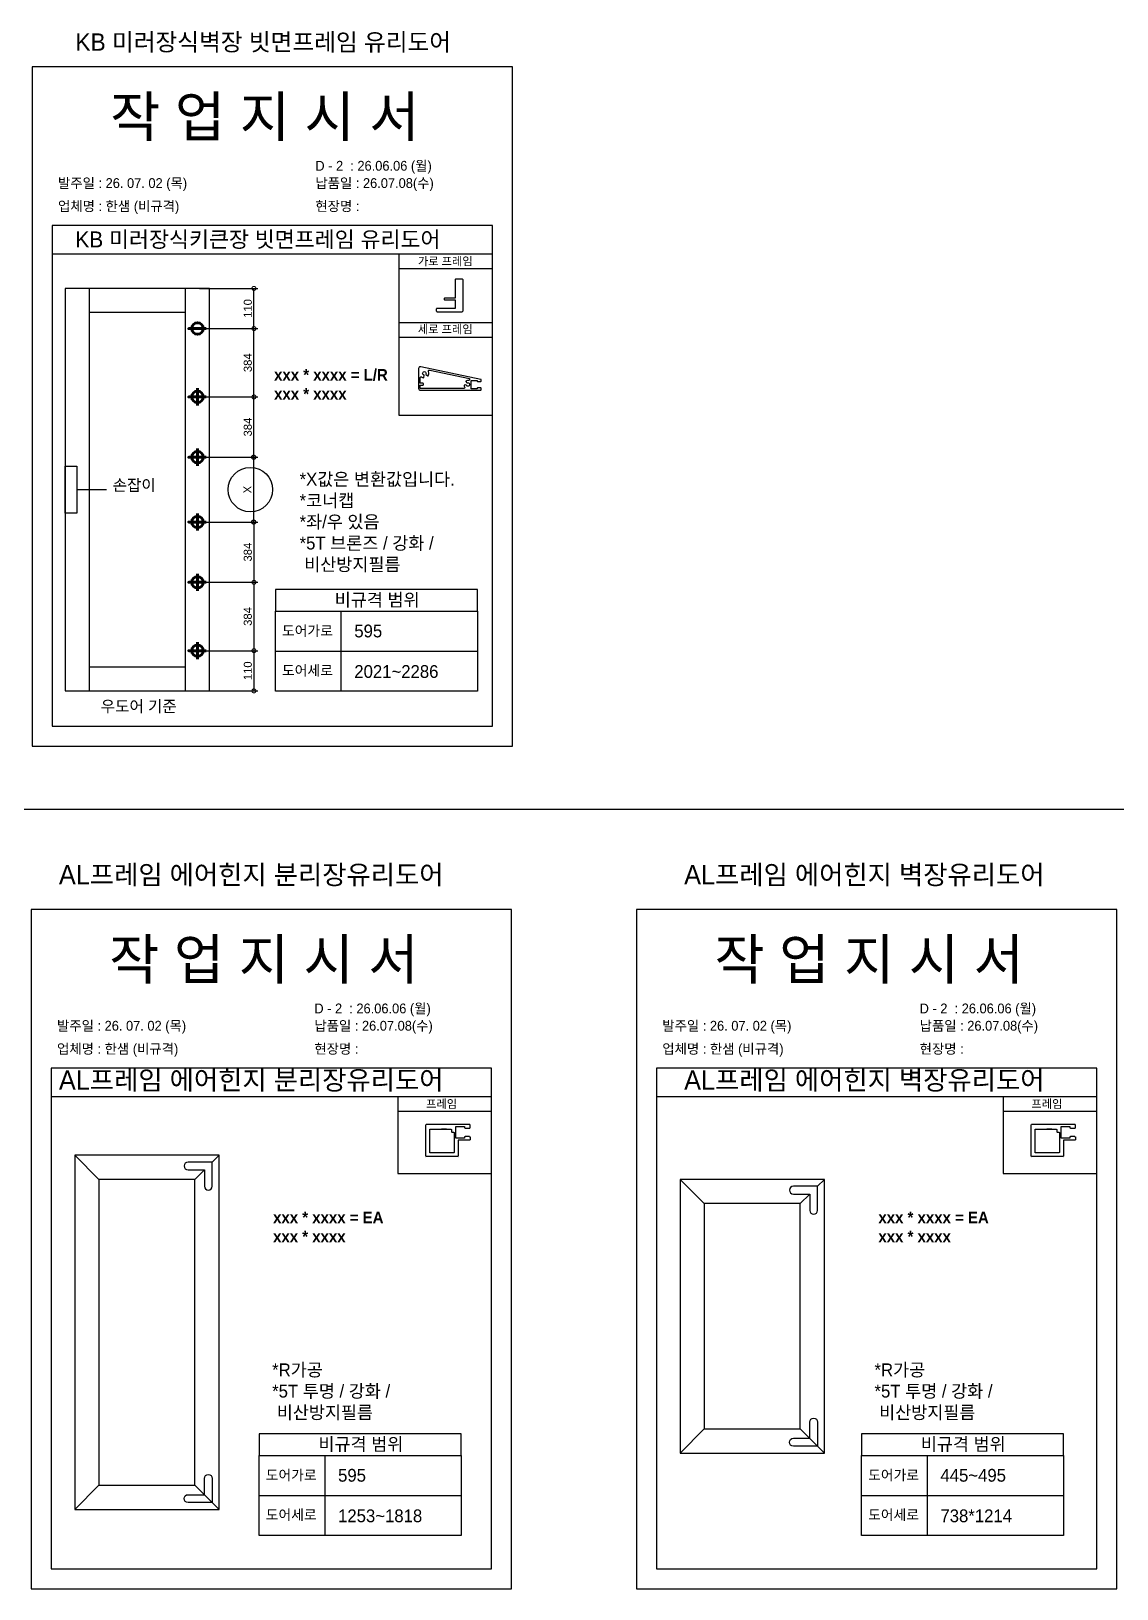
# Model space of a CAD drawing. Header units: millimetres. Extents: x -6826 to 10963, y 519 to 20655.
# Drawn here: x 4127 to 10871, y 10979 to 20655 of the extents above; entities that cross this region are included whole.
import ezdxf

# ---------------------------------------------------------------- set-up
doc = ezdxf.new("R2010")
doc.units = ezdxf.units.MM
doc.layers.add('Layer1', color=7, linetype='Continuous', lineweight=70)
doc.layers.add('PDF_Geomertry', color=7, linetype='Continuous')
doc.layers.add('PDF_Text', color=7, linetype='Continuous')
doc.styles.add('MtX_Gulim', font='')
doc.styles.add('PDF Arial', font='')
doc.styles.get("Standard").update_dxf_attribs({"font": 'arial.ttf'})
doc.styles.get('MtX_Gulim').set_extended_font_data('Gulim', bold=True)
doc.styles.get('PDF Arial').set_extended_font_data('Arial')
doc.dimstyles.new('복사 ISO-25', dxfattribs={"dimtxt": 2.5, "dimasz": 2.5, "dimexe": 1.25, "dimexo": 0.625, "dimtad": 1, "dimtxsty": 'Standard', "dimblk": 'DOTSMALL', "dimcen": 2.5, "dimadec": 0, "dimazin": 0, "dimtfac": 1, "dimtmove": 0, "dimatfit": 3, "dimfxl": 0, "dimarcsym": 0})

# ---------------------------------------------------------------- blocks, each defined once
blk = doc.blocks.new('_DotSmall')
at = {"color": 0, "linetype": 'ByBlock', "const_width": 0.5}
blk.add_lwpolyline([(-0.0625, 0, 1), (0.0625, 0, 1)], format="xyb", close=True, dxfattribs=at)
blk = doc.blocks.new('*D38')
at = {"color": 0, "lineweight": -2}
for p, q in [((5172.4, 16806.8), (5535.9, 16806.8)), ((5510.9, 16806.8), (5510.9, 16557.2)), ((5172.4, 16557.2), (5535.9, 16557.2))]:
    blk.add_line(p, q, dxfattribs=at)
at = {"layer": 'Defpoints', "color": 0}
for p in [(5159.9, 16806.8), (5159.9, 16557.2), (5510.9, 16557.2)]:
    blk.add_point(p, dxfattribs=at)
at = {"color": 0, "lineweight": -2, "xscale": 50, "yscale": 50, "zscale": 50}
for p, rotation in [((5510.9, 16806.8), 90), ((5510.9, 16557.2), 270)]:
    blk.add_blockref('_DotSmall', p, dxfattribs=dict(at, rotation=rotation))
at = {"color": 0, "insert": (5472.9, 16682), "char_height": 50, "attachment_point": 5, "rotation": 90}
blk.add_mtext('110', dxfattribs=at)
blk = doc.blocks.new('*D39')
at = {"color": 0, "lineweight": -2}
for p, q in [((5172.4, 17231.6), (5535.9, 17231.6)), ((5510.9, 17231.6), (5510.9, 16806.8)), ((5172.4, 16806.8), (5535.9, 16806.8))]:
    blk.add_line(p, q, dxfattribs=at)
at = {"layer": 'Defpoints', "color": 0}
for p in [(5159.9, 17231.6), (5159.9, 16806.8), (5510.9, 16806.8)]:
    blk.add_point(p, dxfattribs=at)
at = {"color": 0, "lineweight": -2, "xscale": 50, "yscale": 50, "zscale": 50}
for p, rotation in [((5510.9, 17231.6), 90), ((5510.9, 16806.8), 270)]:
    blk.add_blockref('_DotSmall', p, dxfattribs=dict(at, rotation=rotation))
at = {"color": 0, "insert": (5472.9, 17019.2), "char_height": 50, "attachment_point": 5, "rotation": 90}
blk.add_mtext('384', dxfattribs=at)
blk = doc.blocks.new('*D40')
at = {"color": 0, "lineweight": -2}
for p, q in [((5172.4, 17605.9), (5535.9, 17605.9)), ((5510.9, 17605.9), (5510.9, 17231.6)), ((5172.4, 17231.6), (5535.9, 17231.6))]:
    blk.add_line(p, q, dxfattribs=at)
at = {"layer": 'Defpoints', "color": 0}
for p in [(5159.9, 17605.9), (5159.9, 17231.6), (5510.9, 17231.6)]:
    blk.add_point(p, dxfattribs=at)
at = {"color": 0, "lineweight": -2, "xscale": 50, "yscale": 50, "zscale": 50}
for p, rotation in [((5510.9, 17605.9), 90), ((5510.9, 17231.6), 270)]:
    blk.add_blockref('_DotSmall', p, dxfattribs=dict(at, rotation=rotation))
at = {"color": 0, "insert": (5472.9, 17418.8), "char_height": 50, "attachment_point": 5, "rotation": 90}
blk.add_mtext('384', dxfattribs=at)
blk = doc.blocks.new('*D41')
at = {"color": 0, "lineweight": -2}
for p, q in [((5172.4, 19057.2), (5535.9, 19057.2)), ((5510.9, 18807.7), (5510.9, 19057.2)), ((5172.4, 18807.7), (5535.9, 18807.7))]:
    blk.add_line(p, q, dxfattribs=at)
at = {"layer": 'Defpoints', "color": 0}
for p in [(5159.9, 19057.2), (5510.9, 19057.2), (5159.9, 18807.7)]:
    blk.add_point(p, dxfattribs=at)
at = {"color": 0, "lineweight": -2, "xscale": 50, "yscale": 50, "zscale": 50}
for p, rotation in [((5510.9, 19057.2), 90), ((5510.9, 18807.7), 270)]:
    blk.add_blockref('_DotSmall', p, dxfattribs=dict(at, rotation=rotation))
at = {"color": 0, "insert": (5472.9, 18932.5), "char_height": 50, "attachment_point": 5, "rotation": 90}
blk.add_mtext('110', dxfattribs=at)
blk = doc.blocks.new('*D42')
at = {"color": 0, "lineweight": -2}
for p, q in [((5172.4, 18807.7), (5535.9, 18807.7)), ((5510.9, 18382.9), (5510.9, 18807.7)), ((5172.4, 18382.9), (5535.9, 18382.9))]:
    blk.add_line(p, q, dxfattribs=at)
at = {"layer": 'Defpoints', "color": 0}
for p in [(5159.9, 18807.7), (5510.9, 18807.7), (5159.9, 18382.9)]:
    blk.add_point(p, dxfattribs=at)
at = {"color": 0, "lineweight": -2, "xscale": 50, "yscale": 50, "zscale": 50}
for p, rotation in [((5510.9, 18807.7), 90), ((5510.9, 18382.9), 270)]:
    blk.add_blockref('_DotSmall', p, dxfattribs=dict(at, rotation=rotation))
at = {"color": 0, "insert": (5472.9, 18595.3), "char_height": 50, "attachment_point": 5, "rotation": 90}
blk.add_mtext('384', dxfattribs=at)
blk = doc.blocks.new('*D43')
at = {"color": 0, "lineweight": -2}
for p, q in [((5172.4, 18382.9), (5535.9, 18382.9)), ((5510.9, 18008.5), (5510.9, 18382.9)), ((5172.4, 18008.5), (5535.9, 18008.5))]:
    blk.add_line(p, q, dxfattribs=at)
at = {"layer": 'Defpoints', "color": 0}
for p in [(5159.9, 18382.9), (5510.9, 18382.9), (5159.9, 18008.5)]:
    blk.add_point(p, dxfattribs=at)
at = {"color": 0, "lineweight": -2, "xscale": 50, "yscale": 50, "zscale": 50}
for p, rotation in [((5510.9, 18382.9), 90), ((5510.9, 18008.5), 270)]:
    blk.add_blockref('_DotSmall', p, dxfattribs=dict(at, rotation=rotation))
at = {"color": 0, "insert": (5472.9, 18195.7), "char_height": 50, "attachment_point": 5, "rotation": 90}
blk.add_mtext('384', dxfattribs=at)
blk = doc.blocks.new('*D44')
at = {"color": 0, "lineweight": -2}
for p, q in [((5172.4, 18008.5), (5532.8, 18008.5)), ((5507.8, 18008.5), (5507.8, 17605.9)), ((5172.4, 17605.9), (5532.8, 17605.9))]:
    blk.add_line(p, q, dxfattribs=at)
at = {"layer": 'Defpoints', "color": 0}
for p in [(5159.9, 18008.5), (5159.9, 17605.9), (5507.8, 17605.9)]:
    blk.add_point(p, dxfattribs=at)
at = {"color": 0, "lineweight": -2, "xscale": 50, "yscale": 50, "zscale": 50}
for p, rotation in [((5507.8, 18008.5), 90), ((5507.8, 17605.9), 270)]:
    blk.add_blockref('_DotSmall', p, dxfattribs=dict(at, rotation=rotation))
at = {"color": 0, "insert": (5470.3, 17807.2), "char_height": 50, "attachment_point": 5, "rotation": 90}
blk.add_mtext('X', dxfattribs=at)

msp = doc.modelspace()

# ---------------------------------------------------------------- linework, layer by layer
for p, q in [((6992.951, 19447.666), (4257.617, 19447.666)), ((6992.951, 19270.047), (4257.617, 19270.047)), ((6992.951, 19177.668), (6410.831, 19177.668)), ((4488.381, 19057.245), (4488.381, 16557.245)), ((5084.903, 16557.245), (5084.903, 19057.245)), ((5084.903, 18907.245), (4488.381, 18907.245)), ((6992.951, 18842.406), (6410.831, 18842.406)), ((6992.951, 18751.973), (6410.831, 18751.973)), ((4410.306, 17807.245), (4594.558, 17807.245)), ((6899.477, 17051.774), (6899.477, 17186.133)), ((6051.342, 17051.774), (6051.342, 16556.202)), ((5645.059, 16803.988), (6899.477, 16803.988)), ((4488.381, 16707.245), (5084.903, 16707.245)), ((6986.718, 14213.359), (4251.383, 14213.359)), ((10746.58, 14213.359), (8011.246, 14213.359)), ((6986.718, 14035.74), (4251.383, 14035.74)), ((10746.58, 14035.74), (8011.246, 14035.74)), ((6986.718, 13943.361), (6404.597, 13943.361)), ((10746.58, 13943.361), (10164.46, 13943.361)), ((4547.966, 13522.938), (4397.966, 13672.938)), ((5251.939, 13630.39), (5294.487, 13672.938)), ((5144.487, 13522.938), (5203.218, 13581.669)), ((8307.829, 13372.938), (8157.829, 13522.938)), ((9011.802, 13480.39), (9054.35, 13522.938)), ((8904.35, 13372.938), (8963.081, 13431.669)), ((6798.586, 11807.188), (6798.586, 11941.547)), ((8307.829, 11972.938), (8157.829, 11822.938)), ((8904.35, 11972.938), (9054.35, 11822.938)), ((10540.158, 11807.188), (10540.158, 11941.547)), ((5950.451, 11807.188), (5950.451, 11311.616)), ((9692.022, 11807.188), (9692.022, 11311.616)), ((4547.966, 11622.938), (4397.966, 11472.938)), ((5144.487, 11622.938), (5294.487, 11472.938)), ((5544.169, 11559.402), (6798.586, 11559.402)), ((9285.74, 11559.402), (10540.158, 11559.402))]:
    msp.add_line(p, q)
msp.add_xline((-367.076, 15819.248), (-1, 0))
for points in [[(4133.283, 16213.524), (7117.284, 16213.524), (7117.284, 20433.754), (4133.283, 20433.754)], [(6992.951, 19270.047), (6410.831, 19270.047), (6410.831, 18268.93), (6992.951, 18268.93)], [(4338.381, 16557.245), (5234.903, 16557.245), (5234.903, 19057.245), (4338.381, 19057.245)], [(5645.059, 17051.774), (6899.477, 17051.774), (6899.477, 16556.202), (5645.059, 16556.202)], [(4127.05, 10979.216), (7111.051, 10979.216), (7111.051, 15199.447), (4127.05, 15199.447)], [(7886.912, 10979.216), (10870.913, 10979.216), (10870.913, 15199.447), (7886.912, 15199.447)], [(6986.718, 14035.74), (6404.597, 14035.74), (6404.597, 13559.282), (6986.718, 13559.282)], [(10746.58, 14035.74), (10164.46, 14035.74), (10164.46, 13559.282), (10746.58, 13559.282)], [(4397.966, 11472.938), (5294.487, 11472.938), (5294.487, 13672.938), (4397.966, 13672.938)], [(4547.966, 11622.938), (5144.487, 11622.938), (5144.487, 13522.938), (4547.966, 13522.938)], [(8157.829, 11822.938), (9054.35, 11822.938), (9054.35, 13522.938), (8157.829, 13522.938)], [(8307.829, 11972.938), (8904.35, 11972.938), (8904.35, 13372.938), (8307.829, 13372.938)], [(5544.169, 11807.188), (6798.586, 11807.188), (6798.586, 11311.616), (5544.169, 11311.616)], [(9285.74, 11807.188), (10540.158, 11807.188), (10540.158, 11311.616), (9285.74, 11311.616)]]:
    msp.add_lwpolyline(points, close=True)
for points in [[(4257.617, 19447.666), (4257.617, 16337.857), (6992.951, 16337.857), (6992.951, 19447.666)], [(6899.477, 17186.133), (5645.059, 17186.133), (5645.059, 17051.774), (6899.477, 17051.774)], [(4251.383, 14213.359), (4251.383, 11103.55), (6986.718, 11103.55), (6986.718, 14213.359)], [(8011.246, 14213.359), (8011.246, 11103.55), (10746.58, 11103.55), (10746.58, 14213.359)], [(6798.586, 11941.547), (5544.169, 11941.547), (5544.169, 11807.188), (6798.586, 11807.188)], [(10540.158, 11941.547), (9285.74, 11941.547), (9285.74, 11807.188), (10540.158, 11807.188)]]:
    msp.add_lwpolyline(points)
at = {"color": 1}
for points in [[(4338.381, 17807.245), (4338.381, 17953.267), (4410.306, 17953.267), (4410.306, 17807.245)], [(4410.306, 17807.245), (4410.306, 17661.223), (4338.381, 17661.223), (4338.381, 17807.245)]]:
    msp.add_lwpolyline(points, dxfattribs=at)
for points in [[(5251.97, 13581.669), (5251.97, 13630.39), (5101.97, 13630.39, 1), (5101.97, 13581.669), (5203.25, 13581.669), (5203.25, 13480.39, 1), (5251.97, 13480.39), (5251.97, 13630.39), (5203.25, 13630.39)], [(9011.833, 13431.669), (9011.833, 13480.39), (8861.833, 13480.39, 1), (8861.833, 13431.669), (8963.112, 13431.669), (8963.112, 13330.39, 1), (9011.833, 13330.39), (9011.833, 13480.39), (8963.112, 13480.39)], [(9011.833, 11914.207), (9011.833, 11865.486), (8861.833, 11865.486, -1), (8861.833, 11914.207), (8963.112, 11914.207), (8963.112, 12015.486, -1), (9011.833, 12015.486), (9011.833, 11865.486), (8963.112, 11865.486)], [(5251.97, 11564.207), (5251.97, 11515.486), (5101.97, 11515.486, -1), (5101.97, 11564.207), (5203.25, 11564.207), (5203.25, 11665.486, -1), (5251.97, 11665.486), (5251.97, 11515.486), (5203.25, 11515.486)]]:
    msp.add_lwpolyline(points, format="xyb")
msp.add_circle((5488.92, 17807.245), 137.897, dxfattribs=at)
at = {"layer": 'Layer1'}
for p, q in [((5159.903, 18436.411), (5159.903, 18329.428)), ((5159.903, 18062.041), (5159.903, 17955.058)), ((5159.903, 17552.449), (5159.903, 17659.433)), ((5159.903, 17178.079), (5159.903, 17285.063)), ((5159.903, 16753.274), (5159.903, 16860.258))]:
    msp.add_line(p, q, dxfattribs=at)
for points in [[(5213.394, 18807.724), (5106.411, 18807.724)], [(5213.394, 18382.919), (5106.411, 18382.919)], [(5213.394, 18008.549), (5106.411, 18008.549)], [(5213.394, 17605.941), (5106.411, 17605.941)], [(5213.394, 17231.571), (5106.411, 17231.571)], [(5213.394, 16806.766), (5106.411, 16806.766)]]:
    msp.add_lwpolyline(points, close=True, dxfattribs=at)
for centre in [(5159.903, 18807.724), (5159.903, 18382.919), (5159.903, 18008.549), (5159.903, 17605.941), (5159.903, 17231.571), (5159.903, 16806.766)]:
    msp.add_circle(centre, 35.661, dxfattribs=at)
at = {"layer": 'PDF_Geomertry', "lineweight": 25}
for points in [[(6761.117, 18996.448), (6695.255, 18996.448), (6693.13, 18995.386), (6692.599, 18993.261), (6692.599, 18989.543), (6693.13, 18987.419), (6695.255, 18986.356), (6761.117, 18986.356), (6761.117, 18933.241), (6648.513, 18933.241), (6645.858, 18932.71), (6644.264, 18930.585), (6643.733, 18928.461), (6643.733, 18917.307), (6644.264, 18915.182), (6645.858, 18913.057), (6648.513, 18912.526), (6804.672, 18912.526), (6807.328, 18913.057), (6808.921, 18915.182), (6809.983, 18917.307), (6809.983, 19109.583), (6808.921, 19112.239), (6807.328, 19113.833), (6804.672, 19114.895), (6765.898, 19114.895), (6763.242, 19113.833), (6761.649, 19112.239), (6761.117, 19109.583), (6761.117, 18996.448)], [(6919.138, 18439.809), (6900.707, 18439.809), (6899.171, 18439.041), (6897.636, 18437.889), (6897.252, 18436.353), (6897.252, 18433.281), (6859.238, 18433.281), (6859.238, 18485.502), (6897.252, 18485.502), (6897.252, 18481.662), (6897.636, 18480.126), (6899.171, 18478.59), (6900.707, 18478.206), (6919.138, 18478.206), (6921.058, 18478.59), (6922.21, 18480.126), (6922.594, 18481.662), (6922.594, 18488.19), (6922.21, 18489.725), (6921.442, 18490.877), (6919.906, 18491.645), (6546.683, 18570.744), (6542.844, 18570.744), (6539.388, 18569.592), (6536.316, 18567.288), (6534.396, 18563.832), (6534.012, 18560.377), (6534.012, 18435.585), (6534.78, 18431.361), (6537.084, 18427.906), (6540.54, 18425.602), (6544.38, 18424.834), (6919.138, 18424.834), (6921.058, 18425.218), (6922.21, 18426.754), (6922.594, 18428.29), (6922.594, 18436.353), (6922.21, 18437.889), (6921.058, 18439.041), (6919.138, 18439.809)]]:
    msp.add_lwpolyline(points, close=True, dxfattribs=at)
for points in [[(6819.689, 18446.336), (6820.841, 18443.649), (6820.457, 18440.577), (6818.921, 18437.889), (6816.617, 18435.969), (6813.545, 18435.585), (6542.46, 18435.585), (6542.46, 18456.704), (6561.658, 18456.704), (6562.81, 18457.472), (6563.578, 18458.624), (6563.578, 18465.151), (6562.81, 18466.687), (6561.658, 18467.455), (6542.46, 18467.455), (6542.46, 18500.093), (6542.844, 18502.397), (6543.996, 18504.7), (6546.3, 18506.236), (6548.603, 18507.004), (6551.291, 18507.004), (6553.595, 18505.852), (6558.203, 18503.164), (6563.194, 18501.628), (6565.114, 18502.013), (6565.882, 18503.549), (6567.802, 18516.987), (6567.418, 18518.139), (6566.266, 18519.291)], [(6566.266, 18519.291), (6562.426, 18521.211), (6559.739, 18524.667), (6558.587, 18528.891), (6559.355, 18533.114), (6561.658, 18536.57), (6565.114, 18539.258), (6569.338, 18540.026), (6573.562, 18538.874), (6577.017, 18536.57), (6579.321, 18532.73), (6579.705, 18528.507), (6578.553, 18524.283), (6578.553, 18522.747), (6579.321, 18521.595), (6590.072, 18513.532), (6591.608, 18513.148), (6593.144, 18513.916), (6595.832, 18520.059), (6597.368, 18526.587), (6597.368, 18533.115)], [(6597.368, 18533.114), (6595.448, 18540.41), (6594.68, 18542.714), (6595.064, 18545.402), (6596.216, 18547.705), (6598.136, 18549.241), (6600.824, 18550.009), (6603.128, 18550.009), (6603.895, 18550.009), (6850.407, 18497.789), (6850.407, 18492.029), (6850.023, 18488.957), (6848.103, 18486.654), (6845.799, 18485.118), (6842.727, 18484.734), (6837.352, 18484.734), (6831.976, 18483.582), (6826.984, 18481.278), (6826.216, 18479.742), (6826.6, 18478.206), (6832.36, 18470.143), (6833.896, 18469.375), (6835.048, 18469.759)], [(6835.048, 18469.759), (6839.271, 18470.911), (6843.495, 18470.143), (6847.335, 18468.223), (6849.639, 18464.383), (6850.791, 18460.544), (6850.023, 18456.32), (6847.719, 18452.48), (6843.879, 18450.176), (6839.655, 18449.792), (6835.432, 18450.56), (6831.976, 18453.248), (6830.056, 18457.088), (6829.288, 18458.24), (6827.752, 18458.624), (6817.769, 18457.088), (6816.233, 18456.32), (6815.849, 18454.784), (6817.385, 18450.56), (6819.689, 18446.336), (6820.841, 18443.649), (6820.457, 18440.577), (6818.921, 18437.889), (6816.617, 18435.969), (6813.545, 18435.585)], [(6850.748, 13787.508), (6851.422, 13787.508), (6852.096, 13787.508), (6852.096, 13786.834), (6852.769, 13786.834), (6853.443, 13786.16), (6853.443, 13785.486), (6854.117, 13785.486), (6854.117, 13784.813), (6854.117, 13784.139), (6854.791, 13784.139), (6854.791, 13783.465), (6854.791, 13782.791), (6854.791, 13770.664), (6854.791, 13769.99), (6854.117, 13769.99), (6854.117, 13769.317), (6854.117, 13768.643), (6853.443, 13767.969), (6853.443, 13767.295), (6852.769, 13767.295), (6852.769, 13766.622), (6852.096, 13766.622), (6851.422, 13766.622), (6851.422, 13765.948), (6850.748, 13765.948), (6850.075, 13765.948), (6849.401, 13765.948), (6782.027, 13765.948), (6781.353, 13765.948), (6780.679, 13765.948), (6780.679, 13765.274), (6780.006, 13765.274), (6780.006, 13764.6), (6779.332, 13764.6), (6779.332, 13763.927), (6779.332, 13763.253), (6779.332, 13669.603), (6779.332, 13668.929), (6779.332, 13668.255), (6778.658, 13668.255), (6778.658, 13667.582), (6778.658, 13666.908), (6777.984, 13666.908), (6777.984, 13666.234), (6777.31, 13666.234), (6777.31, 13665.56), (6776.637, 13665.56), (6775.963, 13664.887), (6775.289, 13664.887), (6774.616, 13664.887), (6773.942, 13664.887), (6583.947, 13664.887), (6583.273, 13664.887), (6582.599, 13664.887), (6581.926, 13664.887), (6581.252, 13665.56), (6580.578, 13665.56), (6580.578, 13666.234), (6579.904, 13666.234), (6579.904, 13666.908), (6579.231, 13666.908), (6579.231, 13667.582), (6579.231, 13668.255), (6578.557, 13668.255), (6578.557, 13668.929), (6578.557, 13669.603), (6578.557, 13858.251), (6578.557, 13858.924), (6578.557, 13859.598), (6579.231, 13859.598), (6579.231, 13860.272), (6579.231, 13860.945), (6579.904, 13860.945), (6579.904, 13861.619), (6580.578, 13861.619), (6580.578, 13862.293), (6580.578, 13862.967)], [(6765.184, 13848.144), (6765.184, 13848.818), (6765.184, 13849.492), (6765.857, 13849.492), (6765.857, 13850.166), (6765.857, 13850.839), (6766.531, 13850.839), (6767.205, 13850.839), (6767.205, 13851.513), (6767.878, 13851.513), (6768.552, 13851.513), (6815.714, 13851.513), (6816.388, 13851.513), (6817.062, 13851.513), (6817.062, 13850.839), (6817.735, 13850.839), (6817.735, 13850.166), (6818.409, 13850.166), (6818.409, 13849.492), (6819.083, 13848.818), (6819.083, 13848.144), (6819.083, 13846.123), (6819.083, 13845.45), (6819.083, 13844.776), (6819.083, 13844.102), (6819.756, 13844.102), (6819.756, 13843.428), (6820.43, 13842.754), (6821.104, 13842.754), (6821.104, 13842.081), (6821.778, 13842.081), (6822.452, 13841.407), (6823.125, 13841.407), (6823.799, 13841.407), (6849.401, 13841.407), (6850.075, 13841.407), (6850.749, 13841.407), (6851.422, 13841.407), (6851.422, 13842.081), (6852.096, 13842.081), (6852.77, 13842.081), (6852.77, 13842.754), (6853.443, 13842.754), (6853.443, 13843.428), (6854.118, 13844.102), (6854.118, 13844.776), (6854.118, 13845.45), (6854.791, 13845.45), (6854.791, 13846.123), (6854.791, 13858.251), (6854.791, 13858.924), (6854.791, 13859.598), (6854.118, 13859.598), (6854.118, 13860.272), (6854.118, 13860.945), (6853.443, 13860.945), (6853.443, 13861.619), (6852.77, 13861.619), (6852.77, 13862.293), (6852.096, 13862.293), (6852.096, 13862.967), (6851.422, 13862.967), (6850.749, 13862.967), (6850.075, 13862.967), (6849.401, 13862.967), (6765.184, 13862.967), (6583.947, 13862.967), (6583.273, 13862.967), (6582.6, 13862.967), (6581.926, 13862.967), (6581.252, 13862.967), (6581.252, 13862.293), (6580.579, 13862.293)], [(6850.749, 13787.508), (6850.075, 13787.508), (6850.075, 13788.181), (6849.401, 13788.181), (6823.799, 13788.181), (6823.125, 13787.508), (6822.452, 13787.508), (6821.778, 13787.508), (6821.104, 13787.508), (6821.104, 13786.834), (6820.43, 13786.834), (6820.43, 13786.16), (6819.756, 13786.16), (6819.756, 13785.486), (6819.083, 13785.486), (6819.083, 13784.813), (6819.083, 13784.139), (6819.083, 13783.465), (6819.083, 13782.791), (6819.083, 13780.77), (6819.083, 13780.096), (6818.409, 13780.096), (6818.409, 13779.423), (6818.409, 13778.749), (6817.735, 13778.749), (6817.735, 13778.075), (6817.062, 13778.075), (6816.388, 13778.075), (6815.714, 13778.075), (6768.552, 13778.075), (6767.878, 13778.075), (6767.205, 13778.075), (6766.531, 13778.075), (6766.531, 13778.749), (6765.857, 13778.749), (6765.857, 13779.423), (6765.184, 13779.423), (6765.184, 13780.096), (6765.184, 13780.77), (6765.184, 13848.144)], [(10610.611, 13787.508), (10611.284, 13787.508), (10611.958, 13787.508), (10611.958, 13786.834), (10612.632, 13786.834), (10613.306, 13786.16), (10613.306, 13785.486), (10613.98, 13785.486), (10613.98, 13784.813), (10613.98, 13784.139), (10614.653, 13784.139), (10614.653, 13783.465), (10614.653, 13782.791), (10614.653, 13770.664), (10614.653, 13769.99), (10613.98, 13769.99), (10613.98, 13769.317), (10613.98, 13768.643), (10613.306, 13767.969), (10613.306, 13767.295), (10612.632, 13767.295), (10612.632, 13766.622), (10611.958, 13766.622), (10611.284, 13766.622), (10611.284, 13765.948), (10610.611, 13765.948), (10609.937, 13765.948), (10609.263, 13765.948), (10541.889, 13765.948), (10541.216, 13765.948), (10540.542, 13765.948), (10540.542, 13765.274), (10539.868, 13765.274), (10539.868, 13764.6), (10539.194, 13764.6), (10539.194, 13763.927), (10539.194, 13763.253), (10539.194, 13669.603), (10539.194, 13668.929), (10539.194, 13668.255), (10538.521, 13668.255), (10538.521, 13667.582), (10538.521, 13666.908), (10537.847, 13666.908), (10537.847, 13666.234), (10537.173, 13666.234), (10537.173, 13665.56), (10536.499, 13665.56), (10535.825, 13664.887), (10535.152, 13664.887), (10534.478, 13664.887), (10533.804, 13664.887), (10343.809, 13664.887), (10343.136, 13664.887), (10342.462, 13664.887), (10341.788, 13664.887), (10341.114, 13665.56), (10340.441, 13665.56), (10340.441, 13666.234), (10339.767, 13666.234), (10339.767, 13666.908), (10339.093, 13666.908), (10339.093, 13667.582), (10339.093, 13668.255), (10338.42, 13668.255), (10338.42, 13668.929), (10338.42, 13669.603), (10338.42, 13858.251), (10338.42, 13858.924), (10338.42, 13859.598), (10339.093, 13859.598), (10339.093, 13860.272), (10339.093, 13860.945), (10339.767, 13860.945), (10339.767, 13861.619), (10340.441, 13861.619), (10340.441, 13862.293), (10340.441, 13862.967)], [(10525.046, 13848.144), (10525.046, 13848.818), (10525.046, 13849.492), (10525.72, 13849.492), (10525.72, 13850.166), (10525.72, 13850.839), (10526.393, 13850.839), (10527.067, 13850.839), (10527.067, 13851.513), (10527.741, 13851.513), (10528.415, 13851.513), (10575.577, 13851.513), (10576.25, 13851.513), (10576.924, 13851.513), (10576.924, 13850.839), (10577.598, 13850.839), (10577.598, 13850.166), (10578.271, 13850.166), (10578.271, 13849.492), (10578.945, 13848.818), (10578.945, 13848.144), (10578.945, 13846.123), (10578.945, 13845.45), (10578.945, 13844.776), (10578.945, 13844.102), (10579.619, 13844.102), (10579.619, 13843.428), (10580.293, 13842.754), (10580.967, 13842.754), (10580.967, 13842.081), (10581.64, 13842.081), (10582.314, 13841.407), (10582.988, 13841.407), (10583.662, 13841.407), (10609.264, 13841.407), (10609.937, 13841.407), (10610.611, 13841.407), (10611.285, 13841.407), (10611.285, 13842.081), (10611.959, 13842.081), (10612.632, 13842.081), (10612.632, 13842.754), (10613.306, 13842.754), (10613.306, 13843.428), (10613.98, 13844.102), (10613.98, 13844.776), (10613.98, 13845.45), (10614.654, 13845.45), (10614.654, 13846.123), (10614.654, 13858.251), (10614.654, 13858.924), (10614.654, 13859.598), (10613.98, 13859.598), (10613.98, 13860.272), (10613.98, 13860.945), (10613.306, 13860.945), (10613.306, 13861.619), (10612.632, 13861.619), (10612.632, 13862.293), (10611.959, 13862.293), (10611.959, 13862.967), (10611.285, 13862.967), (10610.611, 13862.967), (10609.937, 13862.967), (10609.264, 13862.967), (10525.046, 13862.967), (10343.81, 13862.967), (10343.136, 13862.967), (10342.462, 13862.967), (10341.788, 13862.967), (10341.115, 13862.967), (10341.115, 13862.293), (10340.441, 13862.293)], [(10610.611, 13787.508), (10609.937, 13787.508), (10609.937, 13788.181), (10609.264, 13788.181), (10583.662, 13788.181), (10582.988, 13787.508), (10582.314, 13787.508), (10581.64, 13787.508), (10580.966, 13787.508), (10580.966, 13786.834), (10580.293, 13786.834), (10580.293, 13786.16), (10579.619, 13786.16), (10579.619, 13785.486), (10578.945, 13785.486), (10578.945, 13784.813), (10578.945, 13784.139), (10578.945, 13783.465), (10578.945, 13782.791), (10578.945, 13780.77), (10578.945, 13780.096), (10578.271, 13780.096), (10578.271, 13779.423), (10578.271, 13778.749), (10577.598, 13778.749), (10577.598, 13778.075), (10576.924, 13778.075), (10576.25, 13778.075), (10575.577, 13778.075), (10528.415, 13778.075), (10527.741, 13778.075), (10527.067, 13778.075), (10526.393, 13778.075), (10526.393, 13778.749), (10525.72, 13778.749), (10525.72, 13779.423), (10525.046, 13779.423), (10525.046, 13780.096), (10525.046, 13780.77), (10525.046, 13848.144)], [(6603.485, 13689.815), (6602.812, 13689.815), (6602.812, 13690.489), (6602.812, 13691.163), (6602.812, 13691.836), (6602.812, 13832.648), (6602.812, 13833.322), (6602.812, 13833.995), (6603.485, 13834.669), (6604.159, 13834.669), (6604.159, 13835.343), (6604.833, 13835.343), (6605.507, 13835.343), (6732.17, 13835.343), (6732.844, 13835.343), (6733.518, 13835.343), (6734.191, 13835.343), (6734.865, 13835.343), (6734.865, 13834.669), (6735.539, 13834.669), (6735.539, 13833.995), (6736.213, 13833.995), (6736.213, 13833.322), (6736.886, 13833.322), (6736.886, 13832.648), (6736.886, 13831.974), (6737.56, 13831.974), (6737.56, 13831.301), (6737.56, 13830.627), (6737.56, 13820.521), (6737.56, 13819.847), (6737.56, 13819.173), (6737.56, 13818.5), (6738.234, 13818.5), (6738.234, 13817.826), (6738.907, 13817.152), (6739.581, 13816.478), (6740.255, 13816.478), (6740.255, 13815.805), (6740.929, 13815.805), (6741.603, 13815.805), (6742.276, 13815.805), (6750.361, 13815.805), (6751.035, 13815.805), (6751.709, 13815.805), (6751.709, 13815.131), (6752.382, 13815.131), (6753.056, 13815.131), (6753.056, 13814.457), (6753.73, 13814.457), (6753.73, 13813.783), (6754.403, 13813.783), (6754.403, 13813.11), (6755.077, 13813.11), (6755.077, 13812.436), (6755.077, 13811.762), (6755.077, 13811.088), (6755.077, 13810.415), (6755.077, 13691.836), (6755.077, 13691.163), (6755.077, 13690.489), (6755.077, 13689.815), (6754.403, 13689.815), (6754.403, 13689.141), (6753.73, 13689.141), (6753.056, 13688.468), (6752.382, 13688.468), (6605.507, 13688.468), (6604.833, 13688.468), (6604.159, 13688.468), (6604.159, 13689.141), (6603.485, 13689.141), (6603.485, 13689.815), (6603.485, 13690.489)], [(6707.915, 13835.343), (6675.576, 13835.343)], [(10363.348, 13689.815), (10362.674, 13689.815), (10362.674, 13690.489), (10362.674, 13691.163), (10362.674, 13691.836), (10362.674, 13832.648), (10362.674, 13833.322), (10362.674, 13833.995), (10363.348, 13834.669), (10364.022, 13834.669), (10364.022, 13835.343), (10364.695, 13835.343), (10365.369, 13835.343), (10492.033, 13835.343), (10492.706, 13835.343), (10493.38, 13835.343), (10494.054, 13835.343), (10494.728, 13835.343), (10494.728, 13834.669), (10495.401, 13834.669), (10495.401, 13833.995), (10496.075, 13833.995), (10496.075, 13833.322), (10496.749, 13833.322), (10496.749, 13832.648), (10496.749, 13831.974), (10497.422, 13831.974), (10497.422, 13831.301), (10497.422, 13830.627), (10497.422, 13820.521), (10497.422, 13819.847), (10497.422, 13819.173), (10497.422, 13818.5), (10498.096, 13818.5), (10498.096, 13817.826), (10498.77, 13817.152), (10499.444, 13816.478), (10500.118, 13816.478), (10500.118, 13815.805), (10500.791, 13815.805), (10501.465, 13815.805), (10502.139, 13815.805), (10510.224, 13815.805), (10510.897, 13815.805), (10511.571, 13815.805), (10511.571, 13815.131), (10512.245, 13815.131), (10512.919, 13815.131), (10512.919, 13814.457), (10513.592, 13814.457), (10513.592, 13813.783), (10514.266, 13813.783), (10514.266, 13813.11), (10514.94, 13813.11), (10514.94, 13812.436), (10514.94, 13811.762), (10514.94, 13811.088), (10514.94, 13810.415), (10514.94, 13691.836), (10514.94, 13691.163), (10514.94, 13690.489), (10514.94, 13689.815), (10514.266, 13689.815), (10514.266, 13689.141), (10513.592, 13689.141), (10512.919, 13688.468), (10512.245, 13688.468), (10365.369, 13688.468), (10364.696, 13688.468), (10364.022, 13688.468), (10364.022, 13689.141), (10363.348, 13689.141), (10363.348, 13689.815), (10363.348, 13690.489)], [(10467.778, 13835.343), (10435.438, 13835.343)]]:
    msp.add_lwpolyline(points, dxfattribs=at)

# ---------------------------------------------------------------- texts
at = {"linetype": 'Continuous', "style": 'MtX_Gulim'}
for s, p in [('가로 프레임', (6529.249, 19200.038)), ('세로 프레임', (6529.249, 18777.675)), ('프레임', (6580.073, 13965.731)), ('프레임', (10339.936, 13965.731))]:
    msp.add_text(s, height=51.2717, dxfattribs=at).set_placement(p)
at = {"attachment_point": 1}
for s, width, gutter_width, heights, insert, char_height in [('{\\fGulim|b0|i0|c129|p50;KB 미러장식벽장 빗면프레임 유리도어}', 2545.15596, 9.619, [-120.505], (4401.935, 20641.264), 107.73734), ('{\\fGulim|b0|i0|c129|p50;작 업 지 시 서}', 5874.43215, 22.202, [-276.811], (4617.84, 20248.741), 248.66676), ('{\\fGulim|b0|i0|c129|p50;\\C1;D - 2  : 26.06.06 (월)}', 5874.43215, 22.202, [62.327], (5892.334, 19849.167), 60.92336), ('\\pt11;{\\fGulim|b0|i0|c129|p50;발주일 : 26. 07. 02 (목)}', 5874.43215, 22.202, [61.286], (4293.801, 19741.769), 60.92336), ('{\\fGulim|b0|i0|c129|p50;납품일 : 26.07.08(수)}', 5874.43215, 22.202, [62.327], (5892.334, 19741.769), 60.92336), ('{\\fGulim|b0|i0|c129|p50;업체명 : 한샘 (비규격)}', 5874.43215, 22.202, [64.143], (4293.801, 19598.508), 60.92336), ('{\\fGulim|b0|i0|c129|p50;현장명 : }', 5874.43215, 22.202, [-67.981], (5892.334, 19598.508), 60.92336), ('{\\fGulim|b0|i0|c129|p50;KB 미러장식키큰장 빗면프레임 유리도어}', 2494.07223, 8.836, [-110.685], (4401.935, 19411.097), 98.95771), ('{\\f굴림|b1|i0|c129|p50;xxx * xxxx = L/R\\P\\C1;xxx * xxxx}', 21510.08906, 276.639, [-198.164], (5636.115, 18556.045), 71.13569), ('{\\fGulim|b0|i0|c129|p50;*X값은 변환값입니다.\\P*코너캡\\P*좌/우 있음\\P*5T 브론즈 / 강화 / \\P 비산방지필름 }', 1875.29952, 7.088, [-639.989], (5794.508, 17911.564), 79.38208), ('{\\f굴림|b1|i0|c129|p50;손잡이}', 21510.08906, 276.639, [-79.04], (4633.274, 17870.983), 71.13569), ('{\\fGulim|b0|i0|c129|p50;비규격 범위}', 1875.29952, 7.088, [-88.472], (6012.774, 17162.255), 79.38208), ('{\\fGulim|b0|i0|c129|p50;도어가로}', 1485.96406, 5.616, [-70.021], (5685.429, 16961.977), 62.90138), ('{\\fGulim|b0|i0|c129|p50;595}', 1875.29952, 7.088, [-81.39], (6134.369, 16968.79), 79.38208), ('{\\fGulim|b0|i0|c129|p50;도어세로}', 1485.96406, 5.616, [-70.021], (5685.429, 16715.159), 62.90138), ('{\\fGulim|b0|i0|c129|p50;2021~2286}', 1875.29952, 7.088, [-81.602], (6134.369, 16717.132), 79.38208), ('{\\f굴림|b1|i0|c129|p50;우도어 기준}', 21510.08906, 276.639, [-79.04], (4559.132, 16496.805), 71.13569), ('{\\fGulim|b0|i0|c129|p50;AL프레임 에어힌지 분리장유리도어}', 2836.70343, 10.721, [-134.149], (4299.464, 15475.41), 120.07864), ('{\\fGulim|b0|i0|c129|p50;AL프레임 에어힌지 벽장유리도어}', 2836.70343, 10.721, [-134.149], (8183.22, 15475.41), 120.07864), ('{\\fGulim|b0|i0|c129|p50;작 업 지 시 서}', 5874.43215, 22.202, [-276.811], (4611.606, 15014.434), 248.66676), ('{\\fGulim|b0|i0|c129|p50;작 업 지 시 서}', 5874.43215, 22.202, [-276.811], (8371.469, 15014.434), 248.66676), ('{\\fGulim|b0|i0|c129|p50;\\C1;D - 2  : 26.06.06 (월)}', 5874.43215, 22.202, [62.327], (5886.101, 14614.86), 60.92336), ('{\\fGulim|b0|i0|c129|p50;\\C1;D - 2  : 26.06.06 (월)}', 5874.43215, 22.202, [62.327], (9645.963, 14614.86), 60.92336), ('\\pt11;{\\fGulim|b0|i0|c129|p50;발주일 : 26. 07. 02 (목)}', 5874.43215, 22.202, [61.286], (4287.568, 14507.462), 60.92336), ('{\\fGulim|b0|i0|c129|p50;납품일 : 26.07.08(수)}', 5874.43215, 22.202, [62.327], (5886.101, 14507.462), 60.92336), ('\\pt11;{\\fGulim|b0|i0|c129|p50;발주일 : 26. 07. 02 (목)}', 5874.43215, 22.202, [61.286], (8047.43, 14507.462), 60.92336), ('{\\fGulim|b0|i0|c129|p50;납품일 : 26.07.08(수)}', 5874.43215, 22.202, [62.327], (9645.963, 14507.462), 60.92336), ('{\\fGulim|b0|i0|c129|p50;업체명 : 한샘 (비규격)}', 5874.43215, 22.202, [64.143], (4287.568, 14364.201), 60.92336), ('{\\fGulim|b0|i0|c129|p50;현장명 : }', 5874.43215, 22.202, [-67.981], (5886.101, 14364.201), 60.92336), ('{\\fGulim|b0|i0|c129|p50;업체명 : 한샘 (비규격)}', 5874.43215, 22.202, [64.143], (8047.43, 14364.201), 60.92336), ('{\\fGulim|b0|i0|c129|p50;현장명 : }', 5874.43215, 22.202, [-67.981], (9645.963, 14364.201), 60.92336), ('{\\fGulim|b0|i0|c129|p50;AL프레임 에어힌지 분리장유리도어}', 2836.70343, 10.721, [-134.149], (4299.464, 14199.536), 120.07864), ('{\\fGulim|b0|i0|c129|p50;AL프레임 에어힌지 벽장유리도어}', 2836.70343, 10.721, [-134.149], (8183.22, 14199.536), 120.07864), ('{\\f굴림|b1|i0|c129|p50;xxx * xxxx = EA\\P\\C1;xxx * xxxx}', 21510.08906, 276.639, [-191.577], (5629.881, 13321.738), 71.13569), ('{\\f굴림|b1|i0|c129|p50;xxx * xxxx = EA\\P\\C1;xxx * xxxx}', 21510.08906, 276.639, [-191.577], (9389.744, 13321.738), 71.13569), ('{\\fGulim|b0|i0|c129|p50;*R가공\\P*5T 투명 / 강화 /\\P 비산방지필름}', 1875.29952, 7.088, [-364.284], (5623.969, 12379.294), 79.38208), ('{\\fGulim|b0|i0|c129|p50;*R가공\\P*5T 투명 / 강화 /\\P 비산방지필름}', 1875.29952, 7.088, [-364.284], (9365.54, 12379.294), 79.38208), ('{\\fGulim|b0|i0|c129|p50;비규격 범위}', 1875.29952, 7.088, [-88.472], (5911.884, 11917.669), 79.38208), ('{\\fGulim|b0|i0|c129|p50;비규격 범위}', 1875.29952, 7.088, [-88.472], (9653.455, 11917.669), 79.38208), ('{\\fGulim|b0|i0|c129|p50;도어가로}', 1485.96406, 5.616, [-70.021], (5584.538, 11717.391), 62.90138), ('{\\fGulim|b0|i0|c129|p50;595}', 1875.29952, 7.088, [-81.39], (6033.478, 11724.204), 79.38208), ('{\\fGulim|b0|i0|c129|p50;도어가로}', 1485.96406, 5.616, [-70.021], (9326.109, 11717.391), 62.90138), ('{\\fGulim|b0|i0|c129|p50;445~495}', 1875.29952, 7.088, [-81.496], (9775.05, 11724.204), 79.38208), ('{\\fGulim|b0|i0|c129|p50;도어세로}', 1485.96406, 5.616, [-70.021], (5584.538, 11470.573), 62.90138), ('{\\fGulim|b0|i0|c129|p50;1253~1818}', 1875.29952, 7.088, [-81.602], (6033.478, 11472.546), 79.38208), ('{\\fGulim|b0|i0|c129|p50;도어세로}', 1485.96406, 5.616, [-70.021], (9326.109, 11470.573), 62.90138), ('{\\fGulim|b0|i0|c129|p50;738*1214}', 1875.29952, 7.088, [-81.602], (9775.05, 11472.546), 79.38208)]:
    msp.add_mtext_dynamic_manual_height_columns(s, width=width, gutter_width=gutter_width, heights=heights, dxfattribs=dict(at, insert=insert, char_height=char_height))
at = {"layer": 'PDF_Text', "char_height": 5.305, "attachment_point": 7, "rotation": 180, "style": 'PDF Arial'}
for insert in [(6579.886, 13665.509), (6783.318, 13665.509), (10339.748, 13665.509), (10543.181, 13665.509)]:
    msp.add_mtext('X', dxfattribs=dict(at, insert=insert))

# ---------------------------------------------------------------- dimensions: what is measured, and where the dimension line sits
for base, p1, p2, angle, text, picture, middle in [((5510.949, 19057.245), (5159.903, 18807.724), (5159.903, 19057.245), 270, '110', '*D41', (5472.921, 18932.485)), ((5510.949, 18807.724), (5159.903, 18382.919), (5159.903, 18807.724), 270, '384', '*D42', (5472.904, 18595.322)), ((5510.949, 18382.919), (5159.903, 18008.549), (5159.903, 18382.919), 270, '384', '*D43', (5472.904, 18195.734)), ((5507.824, 17605.941), (5159.903, 18008.549), (5159.903, 17605.941), 90, 'X', '*D44', (5470.324, 17807.245)), ((5510.949, 17231.571), (5159.903, 17605.941), (5159.903, 17231.571), 90, '384', '*D40', (5472.904, 17418.756)), ((5510.949, 16806.766), (5159.903, 17231.571), (5159.903, 16806.766), 90, '384', '*D39', (5472.904, 17019.169)), ((5510.949, 16557.245), (5159.903, 16806.766), (5159.903, 16557.245), 90, '110', '*D38', (5472.921, 16682.006))]:
    dim = msp.add_linear_dim(base=base, p1=p1, p2=p2, angle=angle, text=text, dimstyle='복사 ISO-25', override={"dimscale": 20, "dimtxsty": 'Standard'})
    dim.commit()
    dim.dimension.update_dxf_attribs({"geometry": picture, "text_midpoint": middle})

doc.saveas('drawing.dxf')
